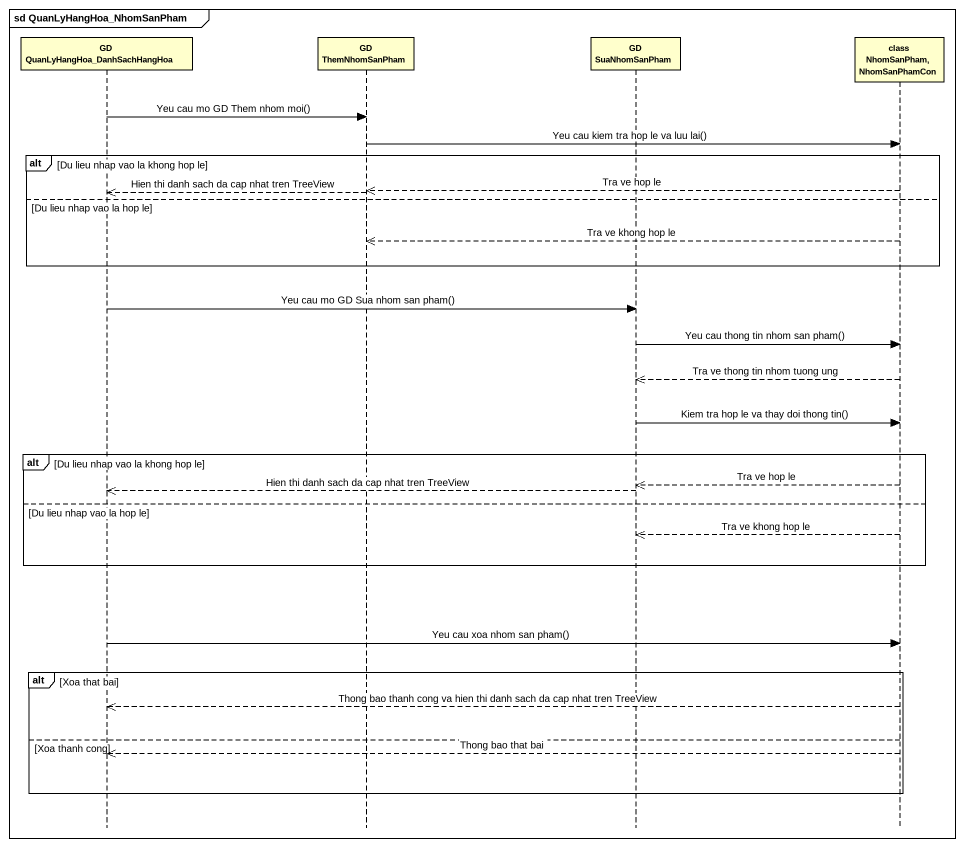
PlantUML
@startuml
mainframe sd QuanLyHangHoa_NhomSanPham
hide footbox
participant "GD QuanLyHangHoa_DanhSachHangHoa" as GD_QuanLyHangHoa
participant "GD ThemNhomSanPham" as GD_ThemNhomSanPham
participant "GD SuaNhomSanPham" as GD_SuaNhomSanPham
participant "class NhomSanPham, NhomSanPhamCon" as class_NhomSanPham

GD_QuanLyHangHoa -> GD_ThemNhomSanPham : Yeu cau mo GD Them nhom moi()
GD_ThemNhomSanPham -> class_NhomSanPham : Yeu cau kiem tra hop le va luu lai()
alt Du lieu nhap vao la khong hop le
  class_NhomSanPham -->> GD_ThemNhomSanPham : Tra ve hop le
  GD_ThemNhomSanPham -->> GD_QuanLyHangHoa : Hien thi danh sach da cap nhat tren TreeView
else Du lieu nhap vao la hop le
  class_NhomSanPham -->> GD_ThemNhomSanPham : Tra ve khong hop le
end
GD_QuanLyHangHoa -> GD_SuaNhomSanPham : Yeu cau mo GD Sua nhom san pham()
GD_SuaNhomSanPham -> class_NhomSanPham : Yeu cau thong tin nhom san pham()
class_NhomSanPham -->> GD_SuaNhomSanPham : Tra ve thong tin nhom tuong ung
GD_SuaNhomSanPham -> class_NhomSanPham : Kiem tra hop le va thay doi thong tin()
alt Du lieu nhap vao la khong hop le
  class_NhomSanPham -->> GD_SuaNhomSanPham : Tra ve hop le
  GD_SuaNhomSanPham -->> GD_QuanLyHangHoa : Hien thi danh sach da cap nhat tren TreeView
else Du lieu nhap vao la hop le
  class_NhomSanPham -->> GD_SuaNhomSanPham : Tra ve khong hop le
end
GD_QuanLyHangHoa -> class_NhomSanPham : Yeu cau xoa nhom san pham()
alt Xoa that bai
  class_NhomSanPham -->> GD_QuanLyHangHoa : Thong bao thanh cong va hien thi danh sach da cap nhat tren TreeView
else Xoa thanh cong
  class_NhomSanPham -->> GD_QuanLyHangHoa : Thong bao that bai
end
@enduml
